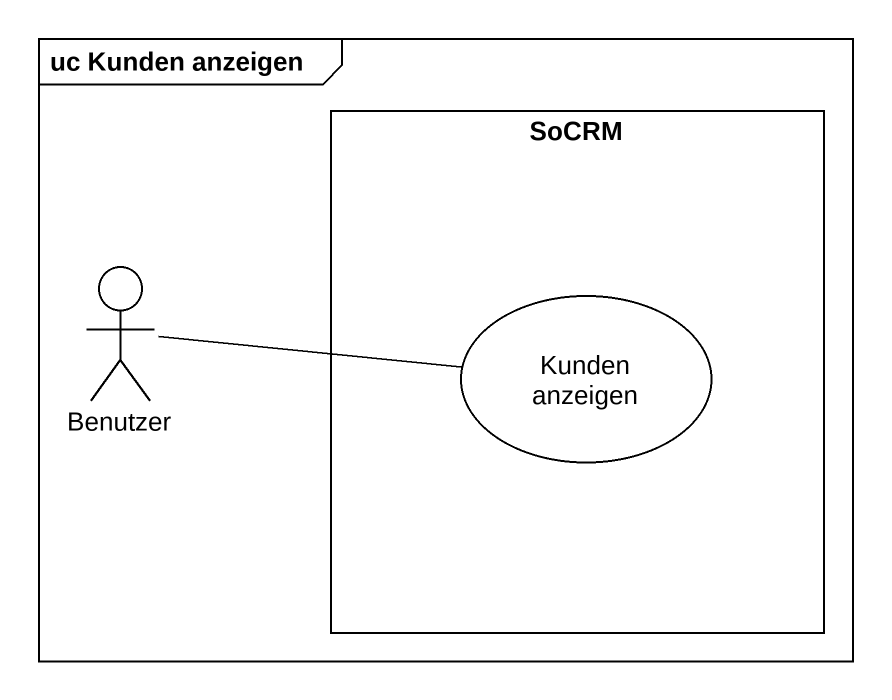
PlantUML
@startuml
mainframe uc Kunden anzeigen
rectangle SoCRM {
  usecase "Kunden anzeigen" as Kunden_anzeigen
}
actor Benutzer
Benutzer -right- Kunden_anzeigen
@enduml
